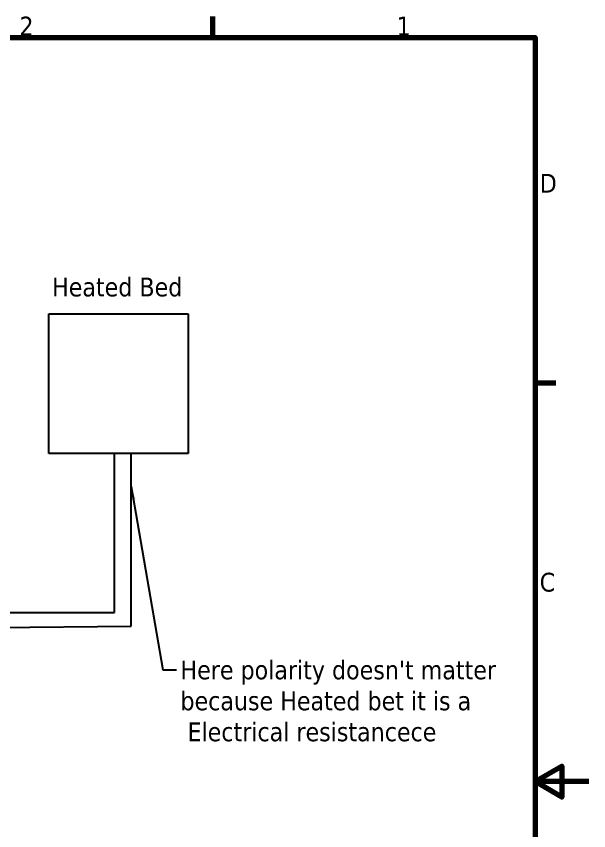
# Model space of a CAD drawing. Header units: millimetres. Extents: x 0 to 420, y 0 to 297.
# Drawn here: x 313.4 to 420, y 139.4 to 291 of the extents above; entities that cross this region are included whole.
import ezdxf

# ---------------------------------------------------------------- set-up
doc = ezdxf.new("R2010")
doc.units = ezdxf.units.MM
for name, color, linetype, lineweight in [('Border (ISO)', 7, 'Continuous', 70), ('Sketch Geometry (ISO)', 7, 'Continuous', 25), ('Symbol (ISO)', 7, 'Continuous', 25)]:
    doc.layers.add(name, color=color, linetype=linetype, lineweight=lineweight)
doc.styles.add('Note Text (ISO)', font='tahoma.ttf')
doc.dimstyles.new('Default - Method 1b (ISO)$7', dxfattribs={"dimtxt": 3.5, "dimasz": 2.5, "dimexe": 3.175, "dimexo": 0, "dimgap": 0.762, "dimtad": 1, "dimtoh": 1, "dimrnd": 1e-08, "dimtxsty": 'Note Text (ISO)', "dimcen": 0.09, "dimdle": 10, "dimclrd": 256, "dimclre": 256, "dimclrt": 256, "dimazin": 2, "dimtfac": 1, "dimtmove": 0, "dimatfit": 3, "dimfxl": 1, "dimtolj": 1, "dimlwd": -1, "dimlwe": -1, "dimarcsym": 0})

# ---------------------------------------------------------------- blocks, each defined once
blk = doc.blocks.new('Borders Default Border')
at = {"layer": 'Border (ISO)'}
for p, q in [((350, 287), (350, 290.9)), ((410, 222.75), (413.9, 222.75))]:
    blk.add_line(p, q, dxfattribs=at)
at = {"layer": 'Border (ISO)', "flags": 128}
for points in [[(10, 10), (10, 287), (410, 287), (410, 10), (10, 10)], [(420, 148.5), (410, 148.5), (415, 151.39), (415, 145.61), (410, 148.5)]]:
    blk.add_lwpolyline(points, dxfattribs=at)
at = {"layer": 'Border (ISO)', "char_height": 3.5, "attachment_point": 7, "style": 'Note Text (ISO)'}
for s, insert in [('2', (313.94, 287.4)), ('1', (384.21, 287.4)), ('D', (410.87, 258.13)), ('C', (410.86, 183.81))]:
    blk.add_mtext(s, dxfattribs=dict(at, insert=insert))

msp = doc.modelspace()

# ---------------------------------------------------------------- linework, layer by layer
at = {"layer": 'Sketch Geometry (ISO)', "color": 7}
for p, q in [((319.43, 235.55), (345.39, 235.55)), ((319.43, 209.61), (319.43, 235.55)), ((345.39, 235.55), (345.39, 209.61)), ((345.39, 209.61), (319.43, 209.61)), ((331.63, 179.97), (331.63, 209.61)), ((334.77, 177.44), (334.77, 209.61)), ((153.19, 179.97), (331.63, 179.97)), ((153.19, 175.53), (334.77, 177.44))]:
    msp.add_line(p, q, dxfattribs=at)

# ---------------------------------------------------------------- block references
msp.add_blockref('Borders Default Border', (0, 0))

# ---------------------------------------------------------------- texts
at = {"layer": 'Symbol (ISO)', "insert": (320.02, 242.32), "char_height": 3.5, "width": 24.6475, "attachment_point": 1, "style": 'Note Text (ISO)'}
msp.add_mtext('\\fTahoma|b0|i0;Heated Bed', dxfattribs=at)
at = {"layer": 'Symbol (ISO)', "insert": (343.94, 171.05), "char_height": 3.5, "width": 61.1309, "attachment_point": 1, "line_spacing_factor": 0.987884, "style": 'Note Text (ISO)'}
msp.add_mtext("\\fTahoma|b0|i0;Here polarity doesn't matter \\P\\fTahoma|b0|i0;because Heated bet it is a\\P\\fTahoma|b0|i0; Electrical resistancece", dxfattribs=at)

# ---------------------------------------------------------------- leaders
at = {"layer": 'Symbol (ISO)', "annotation_type": 0, "has_hookline": 1, "hookline_direction": 0, "text_width": 59.26}
msp.add_leader([(334.77, 203.44), (340.68, 169.3), (343.18, 169.3)], dimstyle='Default - Method 1b (ISO)$7', override={"dimtad": 0}, dxfattribs=at)

doc.saveas('drawing.dxf')
